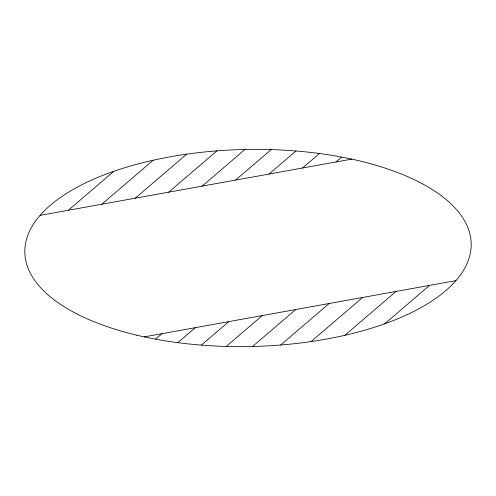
<?xml version="1.0" encoding="UTF-8"?>
<svg xmlns="http://www.w3.org/2000/svg" width="496" height="496" viewBox="0 0 496 496"><rect width="100%" height="100%" fill="white"/><g stroke="black" fill="none" stroke-linecap="round" stroke-linejoin="round"><path stroke-width="0.74" d="M68.343 210.267L113.844 171.294M101.798 204.228L153.165 160.233M135.247 198.195L186.645 154.169M168.702 192.157L216.907 150.871M202.157 186.118L244.931 149.482M235.612 180.085L271.2 149.6M269.061 174.046L295.982 150.989M302.517 168.008L319.449 153.512M335.972 161.975L341.682 157.083M155.521 339.146L161.888 333.69M177.822 342.662L195.343 327.651M201.357 345.117L228.799 321.619M226.219 346.437L262.248 315.58M252.576 346.481L295.703 309.541M280.705 345.005L329.158 303.509M311.116 341.577L362.613 297.47M344.825 335.321L396.062 291.431M384.648 323.832L429.517 285.398M40.083 215.369L351.763 159.123M144.231 336.877L455.917 280.631M136.505 335.116A223.231 98.561 -1.1 0 0 471.2 244.497A223.231 98.561 -1.1 0 0 136.295 164.387A223.231 98.561 -1.1 0 0 136.505 335.116"/></g></svg>
